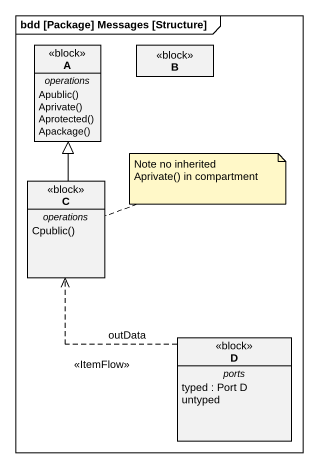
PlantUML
@startuml
mainframe bdd [Package] Messages [Structure]
hide circle
hide empty members
class A <<block>> {
  -- operations --
  Apublic()
  Aprivate()
  Aprotected()
  Apackage()
}
class B <<block>>
class C <<block>> {
  -- operations --
  Cpublic()
}
class D <<block>> {
  -- ports --
  typed : Port D
  untyped
}
C -up-|> A
D .up.> C : outData\n<<ItemFlow>>
note right of C
  Note no inherited
  Aprivate() in compartment
end note
@enduml
